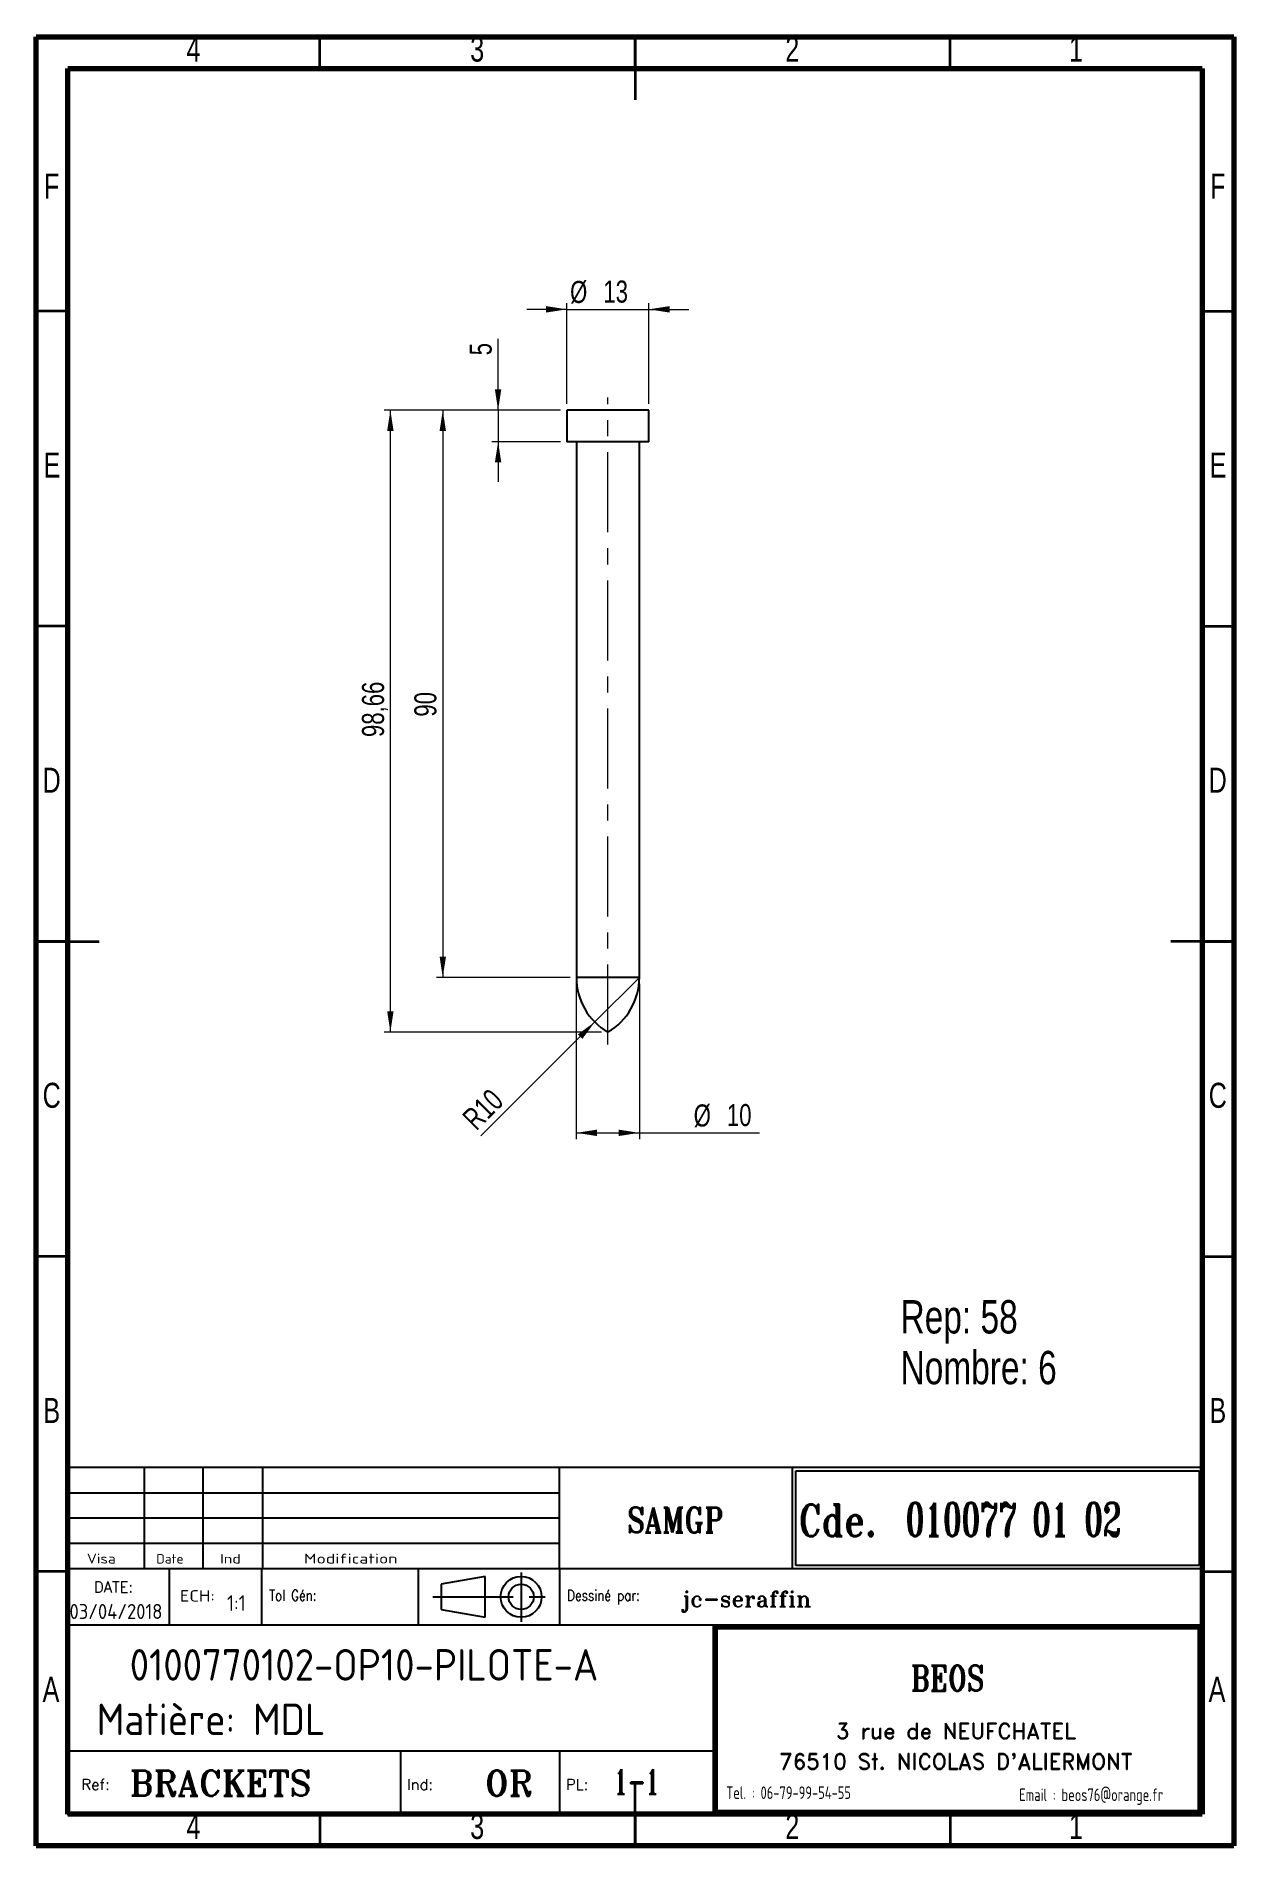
# Model space of a CAD drawing. Header units: millimetres. Extents: x 15 to 205, y 5 to 292.
import ezdxf

# ---------------------------------------------------------------- set-up
doc = ezdxf.new("R2010")
doc.units = ezdxf.units.MM
doc.linetypes.add('CENTERX2', pattern=[20.32, 12.7, -2.54, 2.54, -2.54])
doc.layers.add('DIMENSIONS', color=176, linetype='Continuous')
doc.styles.add('SLDTEXTSTYLE0', font='TXT', dxfattribs={"width": 0.75})
doc.styles.add('SLDTEXTSTYLE1', font='ISOCP')
doc.styles.add('SLDTEXTSTYLE10', font='ISOCP', dxfattribs={"width": 1.147311})
doc.styles.add('SLDTEXTSTYLE11', font='ISOCP', dxfattribs={"width": 1.385904})
doc.styles.add('SLDTEXTSTYLE12', font='ISOCP', dxfattribs={"width": 1.246461})
doc.styles.add('SLDTEXTSTYLE13', font='ROMAND')
doc.styles.add('SLDTEXTSTYLE2', font='ROMANT', dxfattribs={"width": 0.8})
doc.styles.add('SLDTEXTSTYLE3', font='ISOCP', dxfattribs={"width": 0.8})
doc.styles.add('SLDTEXTSTYLE4', font='ROMANS', dxfattribs={"width": 0.8})
doc.styles.add('SLDTEXTSTYLE5', font='ROMANT')
doc.styles.add('SLDTEXTSTYLE6', font='ROMANS')
doc.styles.add('SLDTEXTSTYLE7', font='ROMANT', dxfattribs={"width": 0.65})
doc.styles.add('SLDTEXTSTYLE8', font='ISOCP', dxfattribs={"width": 1.446157})
doc.styles.add('SLDTEXTSTYLE9', font='ISOCP', dxfattribs={"width": 1.294402})
doc.dimstyles.new('SLDDIMSTYLE0', dxfattribs={"dimtxt": 3.5, "dimasz": 3.302, "dimexe": 0, "dimexo": 0.0625, "dimgap": 0.875, "dimtad": 1, "dimrnd": 1e-09, "dimzin": 12, "dimdsep": 46, "dimtxsty": 'SLDTEXTSTYLE0', "dimsah": 1, "dimcen": 0.09, "dimadec": 0, "dimazin": 3, "dimtfac": 1, "dimtmove": 0, "dimatfit": 0, "dimfxl": 1, "dimfrac": 2, "dimtolj": 1, "dimtzin": 12, "dimarcsym": 0})
doc.dimstyles.new('SLDDIMSTYLE1', dxfattribs={"dimtxt": 3.5, "dimasz": 3.302, "dimexe": 0, "dimexo": 0.0625, "dimgap": 0.875, "dimtad": 1, "dimrnd": 1e-09, "dimzin": 12, "dimdsep": 46, "dimtxsty": 'SLDTEXTSTYLE0', "dimsah": 1, "dimcen": 0.09, "dimadec": 0, "dimazin": 3, "dimtfac": 1, "dimtofl": 0, "dimtmove": 0, "dimatfit": 3, "dimfxl": 1, "dimfrac": 2, "dimtolj": 1, "dimtzin": 12, "dimarcsym": 0})
doc.dimstyles.new('SLDDIMSTYLE2', dxfattribs={"dimtxt": 3.5, "dimasz": 3.302, "dimexe": 0, "dimexo": 0.0625, "dimgap": 0.875, "dimtad": 1, "dimrnd": 1e-09, "dimzin": 12, "dimdsep": 46, "dimtxsty": 'SLDTEXTSTYLE0', "dimsah": 1, "dimcen": 0, "dimadec": 0, "dimazin": 3, "dimtfac": 1, "dimtofl": 0, "dimtmove": 0, "dimatfit": 3, "dimfxl": 1, "dimfrac": 2, "dimtolj": 1, "dimtzin": 12, "dimarcsym": 0})

# ---------------------------------------------------------------- blocks, each defined once
blk = doc.blocks.new('SW_NOTE_0')
at = {"color": 0, "linetype": 'Continuous', "lineweight": 0, "char_height": 5.292, "attachment_point": 1, "style": 'SLDTEXTSTYLE0'}
for s, insert in [('Rep: 58', (0, 6.82)), ('Nombre: 6', (0, -1.23))]:
    blk.add_mtext(s, dxfattribs=dict(at, insert=insert))
blk = doc.blocks.new('_D')
at = {"color": 7, "linetype": 'Continuous', "lineweight": 18}
for p, q in [((99.19, 248.78), (92.84, 248.78)), ((99.19, 233.78), (99.19, 249.78)), ((99.19, 248.78), (112.19, 248.78)), ((112.19, 233.78), (112.19, 249.78)), ((112.19, 248.78), (118.54, 248.78))]:
    blk.add_line(p, q, dxfattribs=at)
for points in [[(99.19, 248.78), (95.89, 249.29), (95.89, 248.27)], [(112.19, 248.78), (115.49, 248.27), (115.49, 249.29)]]:
    blk.add_solid(points, dxfattribs=at)
at = {"color": 7, "linetype": 'Continuous', "lineweight": 18, "char_height": 3.5, "attachment_point": 1, "style": 'SLDTEXTSTYLE0'}
for s, insert in [('%%c', (99.7, 253.29)), ('13', (104.98, 253.35))]:
    blk.add_mtext(s, dxfattribs=dict(at, insert=insert))
blk = doc.blocks.new('_D_1')
at = {"color": 7, "linetype": 'Continuous', "lineweight": 18}
for p, q in [((100.69, 141.78), (100.69, 117.12)), ((110.69, 141.78), (110.69, 117.12)), ((100.69, 118.12), (110.69, 118.12)), ((110.69, 118.12), (129.76, 118.12))]:
    blk.add_line(p, q, dxfattribs=at)
for points in [[(100.69, 118.12), (103.99, 117.61), (103.99, 118.63)], [(110.69, 118.12), (107.39, 118.63), (107.39, 117.61)]]:
    blk.add_solid(points, dxfattribs=at)
at = {"color": 7, "linetype": 'Continuous', "lineweight": 18, "char_height": 3.5, "attachment_point": 1, "style": 'SLDTEXTSTYLE0'}
for s, insert in [('%%c', (119.31, 122.63)), ('10', (124.58, 122.69))]:
    blk.add_mtext(s, dxfattribs=dict(at, insert=insert))
blk = doc.blocks.new('_D_2')
at = {"color": 7, "linetype": 'Continuous', "lineweight": 18}
for q in [(110.69, 142.78), (85.53, 117.62)]:
    blk.add_line((103.62, 135.71), q, dxfattribs=at)
blk.add_solid([(103.62, 135.71), (100.93, 133.74), (101.65, 133.02)], dxfattribs=at)
at = {"color": 7, "linetype": 'Continuous', "lineweight": 18, "insert": (82.35, 120.81), "char_height": 3.5, "attachment_point": 1, "rotation": 45, "style": 'SLDTEXTSTYLE0'}
blk.add_mtext('R10', dxfattribs=at)
blk = doc.blocks.new('_D_3')
at = {"color": 7, "linetype": 'Continuous', "lineweight": 18}
for p, q in [((98.19, 232.78), (70.19, 232.78)), ((71.19, 134.12), (71.19, 232.78)), ((104.69, 134.12), (70.19, 134.12))]:
    blk.add_line(p, q, dxfattribs=at)
for points in [[(71.19, 232.78), (70.68, 229.48), (71.7, 229.48)], [(71.19, 134.12), (71.7, 137.42), (70.68, 137.42)]]:
    blk.add_solid(points, dxfattribs=at)
at = {"color": 7, "linetype": 'Continuous', "lineweight": 18, "insert": (66.68, 180.92), "char_height": 3.5, "attachment_point": 1, "rotation": 90, "style": 'SLDTEXTSTYLE0'}
blk.add_mtext('98,66', dxfattribs=at)
blk = doc.blocks.new('_D_4')
at = {"color": 7, "linetype": 'Continuous', "lineweight": 18}
for p, q in [((88.28, 232.78), (88.28, 244.08)), ((98.19, 232.78), (87.28, 232.78)), ((88.28, 232.78), (88.28, 227.78)), ((98.19, 227.78), (87.28, 227.78)), ((88.28, 227.78), (88.28, 221.43))]:
    blk.add_line(p, q, dxfattribs=at)
for points in [[(88.28, 232.78), (88.79, 236.08), (87.77, 236.08)], [(88.28, 227.78), (87.77, 224.48), (88.79, 224.48)]]:
    blk.add_solid(points, dxfattribs=at)
at = {"color": 7, "linetype": 'Continuous', "lineweight": 18, "insert": (83.77, 241.49), "char_height": 3.5, "attachment_point": 1, "rotation": 90, "style": 'SLDTEXTSTYLE0'}
blk.add_mtext('5', dxfattribs=at)
blk = doc.blocks.new('_D_5')
at = {"color": 7, "linetype": 'Continuous', "lineweight": 18}
for p, q in [((98.19, 232.78), (78.5, 232.78)), ((79.5, 232.78), (79.5, 142.78)), ((99.69, 142.78), (78.5, 142.78))]:
    blk.add_line(p, q, dxfattribs=at)
for points in [[(79.5, 232.78), (79, 229.48), (80.01, 229.48)], [(79.5, 142.78), (80.01, 146.08), (79, 146.08)]]:
    blk.add_solid(points, dxfattribs=at)
at = {"color": 7, "linetype": 'Continuous', "lineweight": 18, "insert": (74.99, 184.16), "char_height": 3.5, "attachment_point": 1, "rotation": 90, "style": 'SLDTEXTSTYLE0'}
blk.add_mtext('90', dxfattribs=at)

msp = doc.modelspace()

# ---------------------------------------------------------------- linework, layer by layer
at = {"color": 7, "linetype": 'Continuous', "lineweight": 70}
for p, q in [((15, 5), (15, 292)), ((15, 292), (205, 292)), ((205, 292), (205, 5)), ((20, 10), (20, 287)), ((20, 287), (200, 287)), ((200, 287), (200, 10)), ((200, 10), (20, 10)), ((205, 5), (15, 5))]:
    msp.add_line(p, q, dxfattribs=at)
at = {"color": 7, "linetype": 'Continuous', "lineweight": 35}
for p, q in [((60, 287), (60, 292)), ((110, 292.001), (110, 281.999)), ((110, 287), (110, 292)), ((160, 287), (160, 292)), ((20, 248.5), (15, 248.5)), ((200, 248.5), (205, 248.5)), ((20, 198.5), (15, 198.5)), ((200, 198.5), (205, 198.5)), ((14.999, 148.5), (25.001, 148.5)), ((20, 148.5), (15, 148.5)), ((205.001, 148.5), (194.999, 148.5)), ((200, 148.5), (205, 148.5)), ((20, 98.5), (15, 98.5)), ((200, 98.5), (205, 98.5)), ((20, 48.5), (15, 48.5)), ((200, 48.5), (205, 48.5)), ((110, 4.999), (110, 15.001)), ((60, 10), (60, 5)), ((110, 10), (110, 5)), ((160, 10), (160, 5))]:
    msp.add_line(p, q, dxfattribs=at)
at = {"color": 7, "linetype": 'Continuous', "lineweight": 25}
for p, q in [((99.193, 232.782), (99.193, 227.782)), ((112.193, 232.782), (99.193, 232.782)), ((112.193, 227.782), (112.193, 232.782)), ((112.193, 227.782), (99.193, 227.782)), ((100.693, 227.782), (100.693, 142.782)), ((110.693, 142.782), (110.693, 227.782))]:
    msp.add_line(p, q, dxfattribs=at)
at = {"color": 7, "linetype": 'CENTERX2', "lineweight": 18}
msp.add_line((105.693, 132.122), (105.693, 234.782), dxfattribs=at)
at = {"color": 8, "linetype": 'Continuous', "lineweight": 25}
msp.add_line((110.693, 142.782), (100.693, 142.782), dxfattribs=at)
at = {"color": 7, "linetype": 'Continuous', "lineweight": 50}
msp.add_line((20, 65.25), (20, 10), dxfattribs=at)
at = {"color": 7, "linetype": 'Continuous', "lineweight": 25}
for centre, start, end in [((110.693, 142.782), 180, 240), ((100.693, 142.782), 300, 0)]:
    msp.add_arc(centre, 10, start, end, dxfattribs=at)
at = {"layer": 'DIMENSIONS', "color": 3}
for p, q in [((98, 65), (19.925, 65)), ((32.192, 49), (32.192, 65)), ((41.498, 49), (41.498, 65)), ((50.966, 49), (50.966, 65)), ((20, 61), (98, 61)), ((98, 57), (20, 57)), ((20, 53), (98, 53))]:
    msp.add_line(p, q, dxfattribs=at)
at = {"layer": 'DIMENSIONS', "color": 6}
for p, q in [((19.925, 65), (19.925, 10)), ((200, 10), (200, 65)), ((200, 40), (122.384, 40)), ((122.384, 40), (122.384, 10)), ((199.8, 39.8), (122.584, 39.8)), ((122.584, 39.8), (122.584, 10.2)), ((199.6, 39.6), (122.784, 39.6)), ((122.784, 39.6), (122.784, 10.4)), ((199.4, 39.4), (122.984, 39.4)), ((122.984, 39.4), (122.984, 10.6)), ((199.4, 10.6), (199.4, 39.4)), ((199.6, 10.4), (199.6, 39.6)), ((199.8, 10.2), (199.8, 39.8)), ((19.925, 10), (200, 10)), ((122.584, 10.2), (199.8, 10.2)), ((122.784, 10.4), (199.6, 10.4)), ((122.984, 10.6), (199.4, 10.6))]:
    msp.add_line(p, q, dxfattribs=at)
at = {"layer": 'DIMENSIONS', "color": 1}
for p, q in [((200, 65), (98, 65)), ((98, 49), (98, 65)), ((135, 49), (135, 65)), ((135.5, 49.5), (135.5, 64.5)), ((135.5, 64.5), (199.5, 64.5)), ((199.5, 64.5), (199.5, 49.5)), ((20, 49), (200, 49)), ((36.11, 49), (36.11, 40)), ((50.731, 49), (50.731, 40)), ((75.62, 49), (75.62, 40)), ((98, 49), (98, 40)), ((199.5, 49.5), (135.5, 49.5)), ((122.384, 40), (20, 40)), ((122.384, 20), (20, 20)), ((72.792, 20), (72.792, 10)), ((98, 20), (98, 10))]:
    msp.add_line(p, q, dxfattribs=at)
at = {"layer": 'DIMENSIONS'}
for p, q in [((135.5, 49.5), (135.5, 64.5)), ((135.5, 64.5), (199.5, 64.5)), ((199.5, 64.5), (199.5, 49.5)), ((199.5, 49.5), (135.5, 49.5))]:
    msp.add_line(p, q, dxfattribs=at)
at = {"layer": 'DIMENSIONS', "color": 7}
for p, q in [((86.244, 47.75), (79.244, 46.5)), ((79.244, 46.5), (79.244, 42.5)), ((86.244, 41.25), (86.244, 47.75)), ((79.244, 42.5), (86.244, 41.25))]:
    msp.add_line(p, q, dxfattribs=at)
at = {"layer": 'DIMENSIONS', "color": 3, "linetype": 'CENTERX2'}
for p, q in [((91.934, 48.348), (91.934, 40.513)), ((77.946, 44.5), (96.201, 44.5))]:
    msp.add_line(p, q, dxfattribs=at)
at = {"layer": 'DIMENSIONS', "color": 7}
for radius in [3.25, 2]:
    msp.add_circle((91.934, 44.5), radius, dxfattribs=at)

# ---------------------------------------------------------------- block references
at = {"color": 7, "linetype": 'Continuous', "lineweight": 0}
msp.add_blockref('SW_NOTE_0', (152.129, 84.758), dxfattribs=at)

# ---------------------------------------------------------------- texts
at = {"color": 7, "linetype": 'Continuous', "lineweight": 0, "char_height": 3.969, "attachment_point": 2, "style": 'SLDTEXTSTYLE0'}
for s, insert in [('4', (39.96, 292.06)), ('3', (84.96, 292.06)), ('2', (134.96, 292.06)), ('1', (179.96, 292.06)), ('F', (17.458, 270.31)), ('F', (202.458, 270.31)), ('E', (17.508, 226.06)), ('E', (202.508, 226.06)), ('D', (17.453, 176.06)), ('D', (202.453, 176.06)), ('C', (17.459, 126.06)), ('C', (202.459, 126.06)), ('B', (17.471, 76.06)), ('B', (202.471, 76.06)), ('A', (17.34, 31.81)), ('A', (202.34, 31.81)), ('4', (39.96, 10.06)), ('3', (84.96, 10.06)), ('2', (134.96, 10.06)), ('1', (179.96, 10.06))]:
    msp.add_mtext(s, dxfattribs=dict(at, insert=insert))
at = {"layer": 'DIMENSIONS'}
for s, insert, char_height, attachment_point, style in [('SAMGP', (116.4, 58.701), 4, 2, 'SLDTEXTSTYLE2'), ('Cde.', (136, 59.126), 5, 1, 'SLDTEXTSTYLE2'), ('010077 01 02', (152.973, 59.44), 5.29167, 1, 'SLDTEXTSTYLE7'), ('Visa', (23.041, 51.348), 1.5671, 1, 'SLDTEXTSTYLE12'), ('Date', (34.067, 51.283), 1.4924, 1, 'SLDTEXTSTYLE10'), ('Ind', (44.171, 51.283), 1.4924, 1, 'SLDTEXTSTYLE11'), ('Modification', (57.489, 51.348), 1.56705, 1, 'SLDTEXTSTYLE8'), ('DATE:', (24.156, 46.915), 1.7277, 1, 'SLDTEXTSTYLE6'), ('03/04/2018', (20.286, 43.368), 2.3813, 1, 'SLDTEXTSTYLE1'), ('ECH:', (37.788, 45.56), 1.8141, 1, 'SLDTEXTSTYLE9'), ('1:1', (45.263, 44.764), 2.5, 1, 'SLDTEXTSTYLE1'), ('Tol Gén:', (51.952, 45.598), 1.7277, 1, 'SLDTEXTSTYLE4'), ('Dessiné par:', (99.221, 45.598), 1.72768, 1, 'SLDTEXTSTYLE4'), ('jc-seraffin', (117.355, 45.42), 2.5, 1, 'SLDTEXTSTYLE5'), ('0100770102-OP10-PILOTE-A', (29.839, 36.209), 5, 1, 'SLDTEXTSTYLE1'), ('BEOS', (159.571, 33.595), 4, 2, 'SLDTEXTSTYLE2'), ('Matière: MDL', (24.603, 27.564), 5, 1, 'SLDTEXTSTYLE1'), ('3 rue de NEUFCHATEL', (160.909, 24.448), 2.5, 2, 'SLDTEXTSTYLE13'), ("76510 St. NICOLAS D'ALIERMONT", (160.903, 19.623), 2.5, 2, 'SLDTEXTSTYLE13'), ('Ref:', (22.168, 15.598), 1.7277, 1, 'SLDTEXTSTYLE6'), ('BRACKETS', (29.839, 16.951), 4, 1, 'SLDTEXTSTYLE5'), ('Ind:', (73.826, 15.598), 1.7277, 1, 'SLDTEXTSTYLE6'), ('OR', (86.194, 16.951), 4, 1, 'SLDTEXTSTYLE5'), ('PL:', (99.034, 15.598), 1.7277, 1, 'SLDTEXTSTYLE6'), ('1-1', (106.651, 17.173), 4, 1, 'SLDTEXTSTYLE7'), ('Tel. : 06-79-99-54-55', (134.36, 14.429), 2, 2, 'SLDTEXTSTYLE3'), ('Email : beos76@orange.fr', (182.372, 14.097), 2, 2, 'SLDTEXTSTYLE3')]:
    msp.add_mtext(s, dxfattribs=dict(at, insert=insert, char_height=char_height, attachment_point=attachment_point, style=style))

# ---------------------------------------------------------------- dimensions: what is measured, and where the dimension line sits
at = {"color": 7, "linetype": 'Continuous', "lineweight": 18}
for base, p1, p2, dimstyle, picture, middle in [((112.193, 248.782), (99.193, 232.782), (112.193, 232.782), 'SLDDIMSTYLE0', '_D', (104.923, 248.782)), ((110.693, 118.122), (100.693, 142.782), (110.693, 142.782), 'SLDDIMSTYLE1', '_D_1', (124.531, 118.122))]:
    dim = msp.add_linear_dim(base=base, p1=p1, p2=p2, text='%%c<>', dimstyle=dimstyle, dxfattribs=at)
    dim.commit()
    dim.dimension.update_dxf_attribs({"geometry": picture, "text_midpoint": middle, "dimtype": 160})
for base, p1, p2, dimstyle, picture, middle in [((88.279, 227.782), (99.193, 232.782), (99.193, 227.782), 'SLDDIMSTYLE0', '_D_4', (88.279, 242.782)), ((71.193, 232.782), (105.693, 134.122), (99.193, 232.782), 'SLDDIMSTYLE1', '_D_3', (71.193, 186.742)), ((79.504, 142.782), (99.193, 232.782), (100.693, 142.782), 'SLDDIMSTYLE1', '_D_5', (79.504, 186.742))]:
    dim = msp.add_linear_dim(base=base, p1=p1, p2=p2, angle=90, dimstyle=dimstyle, dxfattribs=at)
    dim.commit()
    dim.dimension.update_dxf_attribs({"geometry": picture, "text_midpoint": middle, "dimtype": 160})
dim = msp.add_radius_dim(center=(110.693, 142.782), mpoint=(103.622, 135.711), dimstyle='SLDDIMSTYLE2', dxfattribs=at)
dim.commit()
dim.dimension.update_dxf_attribs({"geometry": '_D_2', "text_midpoint": (88.279, 120.369), "dimtype": 164})

doc.saveas('drawing.dxf')
